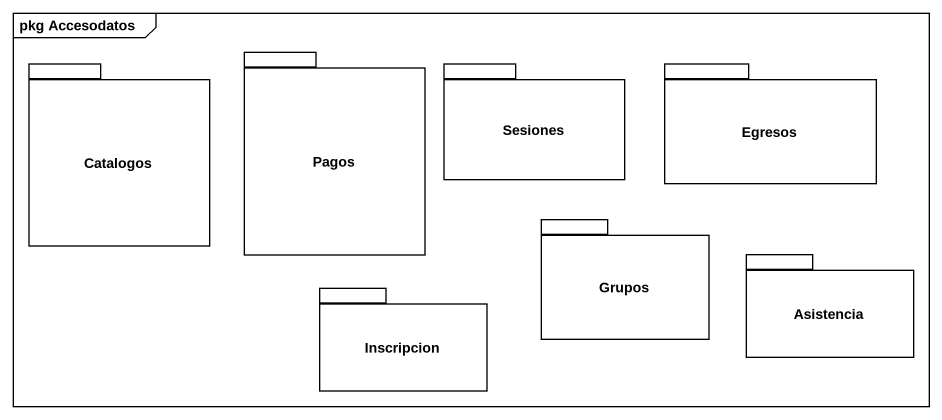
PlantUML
@startuml
mainframe pkg Accesodatos
package Catalogos {
}
package Pagos {
}
package Sesiones {
}
package Egresos {
}
package Grupos {
}
package Inscripcion {
}
package Asistencia {
}
@enduml
